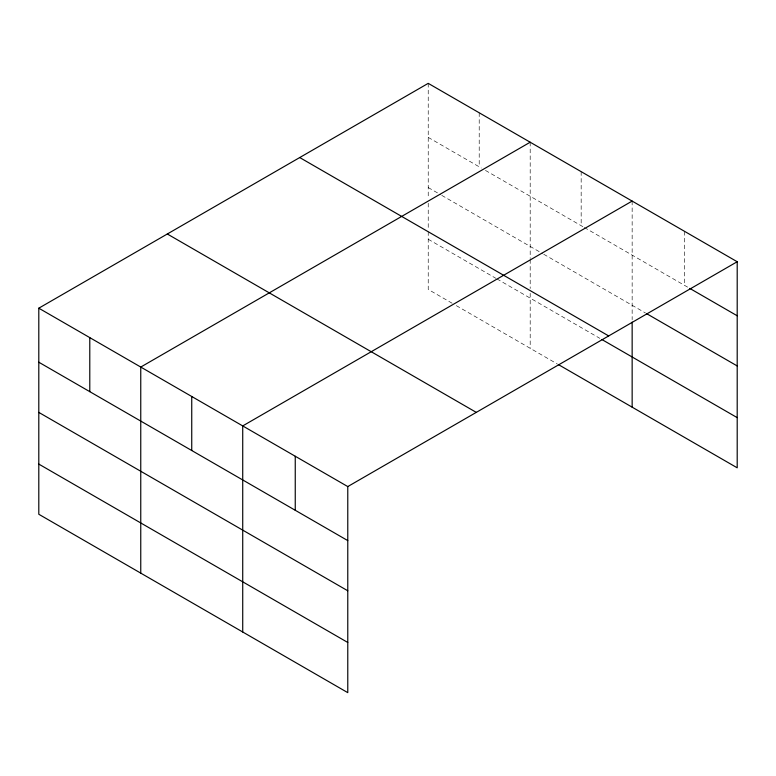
<?xml version="1.0" encoding="UTF-8"?>
<svg xmlns="http://www.w3.org/2000/svg" width="776" height="776" viewBox="0 0 776 776"><rect width="100%" height="100%" fill="white"/><g stroke="black" fill="none" stroke-linecap="round" stroke-linejoin="round"><path stroke-width="0.58" stroke-dasharray="3.88 2.91" d="M428.226 137.391L481.295 168.023M485.456 170.419L583.251 226.883M584.289 227.484L688.797 287.818M428.226 187.559L440.71 194.766M441.757 195.368L542.676 253.636M543.714 254.237L645.535 313.019M428.226 239.26L495.854 278.303M496.892 278.904L599.897 338.365M452.156 303.241L428.226 289.429L428.226 230.841M456.317 305.647L557.236 363.915M684.674 231.413L684.674 285.442M632.149 201.081L632.149 319.722M581.166 171.651L581.166 225.69M530.192 142.221L530.192 258.447M530.192 259.65L530.192 288.507M530.192 293.309L530.192 348.298M479.209 112.782L479.209 166.821M428.226 83.352L428.226 198.384M428.226 203.186L428.226 229.638"/><path stroke-width="1.16" d="M38.8 308.188L347.774 486.571L347.774 692.648L38.8 514.265L38.8 308.188L428.226 83.352L737.2 261.735L737.2 467.812L558.283 364.516M530.192 142.221L140.757 367.058L140.757 573.134M632.149 201.081L242.723 425.917L242.723 631.994M347.774 486.571L737.2 261.735M689.825 288.42L737.2 315.774M646.573 313.62L737.2 365.942M299.72 157.547L608.685 335.93M601.982 339.568L737.2 417.634M167.315 233.993L476.28 412.376M38.8 362.217L347.774 540.6M38.8 412.395L347.774 590.778M38.8 464.087L347.774 642.47M632.149 322.127L632.149 407.157M295.249 456.249L295.249 510.278M191.74 396.488L191.74 450.516M89.783 337.618L89.783 391.657"/></g></svg>
